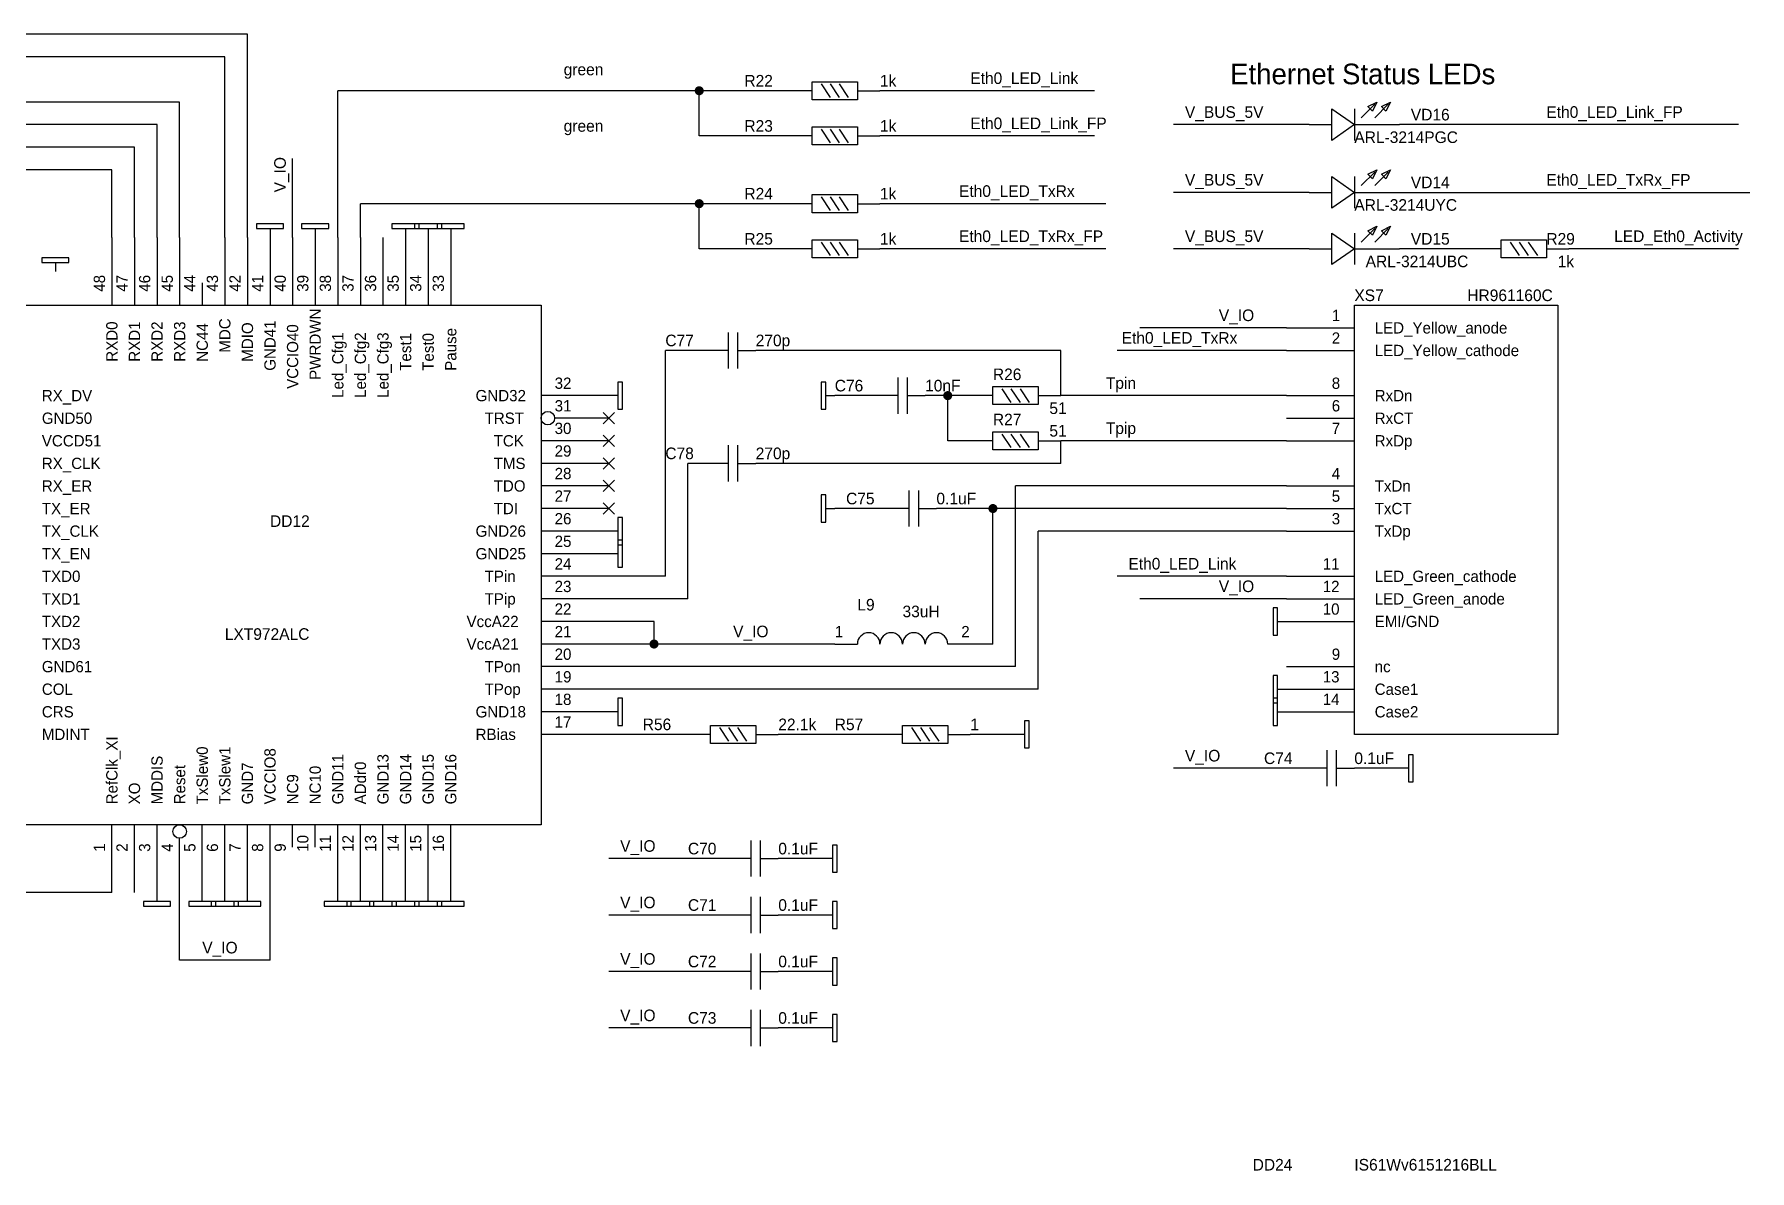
# Model space of a CAD drawing. Extents: x -0.1 to 32.2, y 0.1 to 20.3.
# Drawn here: x 14.66 to 22.25, y 7.37 to 12.4 of the extents above; entities that cross this region are included whole.
import ezdxf

# ---------------------------------------------------------------- set-up
doc = ezdxf.new("R2010")
doc.units = 0

msp = doc.modelspace()

# ---------------------------------------------------------------- linework, layer by layer
at = {"layer": 'PARTS'}
for p, q in [((15, 11.5), (15, 11.2)), ((15.1, 11.5), (15.1, 11.2)), ((15.2, 11.5), (15.2, 11.2)), ((15.3, 11.5), (15.3, 11.2)), ((15.5, 11.5), (15.5, 11.2)), ((15.6, 11.5), (15.6, 11.2)), ((15.7, 11.5), (15.7, 11.2)), ((15.8, 11.5), (15.8, 11.2)), ((15.9, 11.5), (15.9, 11.2)), ((16, 11.5), (16, 11.2)), ((16.1, 11.5), (16.1, 11.2)), ((16.2, 11.5), (16.2, 11.2)), ((16.3, 11.5), (16.3, 11.2)), ((16.4, 11.5), (16.4, 11.2)), ((16.5, 11.5), (16.5, 11.2)), ((15.4, 11.3), (15.4, 11.2)), ((20.2, 11.1), (20.5, 11.1)), ((20.2, 11), (20.5, 11)), ((17.2, 10.8), (16.9, 10.8)), ((20.2, 10.8), (20.5, 10.8)), ((17.225, 10.725), (17.175, 10.675)), ((17.175, 10.725), (17.225, 10.675)), ((17.2, 10.7), (16.96, 10.7)), ((20.2, 10.7), (20.5, 10.7)), ((17.2, 10.6), (16.9, 10.6)), ((17.225, 10.625), (17.175, 10.575)), ((17.175, 10.625), (17.225, 10.575)), ((20.2, 10.6), (20.5, 10.6)), ((17.2, 10.5), (16.9, 10.5)), ((17.225, 10.525), (17.175, 10.475)), ((17.175, 10.525), (17.225, 10.475)), ((17.225, 10.425), (17.175, 10.375)), ((17.175, 10.425), (17.225, 10.375)), ((17.2, 10.4), (16.9, 10.4)), ((20.2, 10.4), (20.5, 10.4)), ((17.2, 10.3), (16.9, 10.3)), ((17.225, 10.325), (17.175, 10.275)), ((17.175, 10.325), (17.225, 10.275)), ((20.2, 10.3), (20.5, 10.3)), ((17.2, 10.2), (16.9, 10.2)), ((20.2, 10.2), (20.5, 10.2)), ((17.2, 10.1), (16.9, 10.1)), ((17.2, 10), (16.9, 10)), ((20.2, 10), (20.5, 10)), ((17.2, 9.9), (16.9, 9.9)), ((20.2, 9.9), (20.5, 9.9)), ((17.2, 9.8), (16.9, 9.8)), ((20.2, 9.8), (20.5, 9.8)), ((17.2, 9.7), (16.9, 9.7)), ((18.2, 9.7), (18.3, 9.7)), ((18.8, 9.7), (18.7, 9.7)), ((17.2, 9.6), (16.9, 9.6)), ((20.2, 9.6), (20.5, 9.6)), ((17.2, 9.5), (16.9, 9.5)), ((20.2, 9.5), (20.5, 9.5)), ((17.2, 9.4), (16.9, 9.4)), ((20.2, 9.4), (20.5, 9.4)), ((17.2, 9.3), (16.9, 9.3)), ((15, 8.6), (15, 8.9)), ((15.1, 8.6), (15.1, 8.9)), ((15.2, 8.6), (15.2, 8.9)), ((15.4, 8.6), (15.4, 8.9)), ((15.5, 8.6), (15.5, 8.9)), ((15.6, 8.6), (15.6, 8.9)), ((15.7, 8.6), (15.7, 8.9)), ((15.8, 8.8), (15.8, 8.9)), ((15.9, 8.8), (15.9, 8.9)), ((16, 8.6), (16, 8.9)), ((16.1, 8.6), (16.1, 8.9)), ((16.2, 8.6), (16.2, 8.9)), ((16.3, 8.6), (16.3, 8.9)), ((16.4, 8.6), (16.4, 8.9)), ((16.5, 8.6), (16.5, 8.9)), ((15.3, 8.6), (15.3, 8.84))]:
    msp.add_line(p, q, dxfattribs=at)
for points in [[(18.1, 12.15), (18, 12.15)], [(18.1, 12.19), (18.3, 12.19)], [(18.1, 12.11), (18.1, 12.19)], [(18.14, 12.18), (18.18, 12.12)], [(18.18, 12.18), (18.22, 12.12)], [(18.22, 12.18), (18.26, 12.12)], [(18.3, 12.19), (18.3, 12.11)], [(18.3, 12.15), (18.4, 12.15)], [(18.3, 12.11), (18.1, 12.11)], [(20.59, 12.09), (20.53, 12.03)], [(20.65, 12.09), (20.59, 12.03)], [(20.3, 12), (20.4, 12)], [(20.5, 12.07), (20.5, 11.93)], [(20.5, 12), (20.7, 12)], [(18.1, 11.95), (18, 11.95)], [(18.1, 11.99), (18.3, 11.99)], [(18.1, 11.91), (18.1, 11.99)], [(18.14, 11.98), (18.18, 11.92)], [(18.18, 11.98), (18.22, 11.92)], [(18.22, 11.98), (18.26, 11.92)], [(18.3, 11.99), (18.3, 11.91)], [(18.3, 11.95), (18.4, 11.95)], [(18.3, 11.91), (18.1, 11.91)], [(20.5, 11.77), (20.5, 11.63)], [(20.59, 11.79), (20.53, 11.73)], [(20.65, 11.79), (20.59, 11.73)], [(20.3, 11.7), (20.4, 11.7)], [(20.5, 11.7), (20.7, 11.7)], [(18.1, 11.65), (18, 11.65)], [(18.1, 11.69), (18.3, 11.69)], [(18.1, 11.61), (18.1, 11.69)], [(18.14, 11.68), (18.18, 11.62)], [(18.18, 11.68), (18.22, 11.62)], [(18.22, 11.68), (18.26, 11.62)], [(18.3, 11.69), (18.3, 11.61)], [(18.3, 11.65), (18.4, 11.65)], [(15.76, 11.56), (15.64, 11.56)], [(15.64, 11.56), (15.64, 11.54)], [(15.76, 11.54), (15.76, 11.56)], [(15.96, 11.56), (15.84, 11.56)], [(15.84, 11.56), (15.84, 11.54)], [(15.96, 11.54), (15.96, 11.56)], [(16.36, 11.56), (16.24, 11.56)], [(16.24, 11.56), (16.24, 11.54)], [(16.46, 11.56), (16.34, 11.56)], [(16.34, 11.56), (16.34, 11.54)], [(16.36, 11.54), (16.36, 11.56)], [(16.56, 11.56), (16.44, 11.56)], [(16.44, 11.56), (16.44, 11.54)], [(16.46, 11.54), (16.46, 11.56)], [(16.56, 11.54), (16.56, 11.56)], [(18.3, 11.61), (18.1, 11.61)], [(15.64, 11.54), (15.76, 11.54)], [(15.7, 11.54), (15.7, 11.5)], [(15.84, 11.54), (15.96, 11.54)], [(15.9, 11.54), (15.9, 11.5)], [(16.24, 11.54), (16.36, 11.54)], [(16.3, 11.54), (16.3, 11.5)], [(16.34, 11.54), (16.46, 11.54)], [(16.4, 11.54), (16.4, 11.5)], [(16.44, 11.54), (16.56, 11.54)], [(16.5, 11.54), (16.5, 11.5)], [(18.1, 11.49), (18.3, 11.49)], [(18.1, 11.41), (18.1, 11.49)], [(18.14, 11.48), (18.18, 11.42)], [(18.18, 11.48), (18.22, 11.42)], [(18.22, 11.48), (18.26, 11.42)], [(18.3, 11.49), (18.3, 11.41)], [(20.5, 11.52), (20.5, 11.38)], [(20.59, 11.54), (20.53, 11.48)], [(20.65, 11.54), (20.59, 11.48)], [(21.15, 11.49), (21.35, 11.49)], [(21.15, 11.41), (21.15, 11.49)], [(21.19, 11.48), (21.23, 11.42)], [(21.23, 11.48), (21.27, 11.42)], [(21.27, 11.48), (21.31, 11.42)], [(21.35, 11.49), (21.35, 11.41)], [(14.81, 11.41), (14.69, 11.41)], [(14.69, 11.41), (14.69, 11.39)], [(14.69, 11.39), (14.81, 11.39)], [(14.75, 11.39), (14.75, 11.35)], [(14.81, 11.39), (14.81, 11.41)], [(18.1, 11.45), (18, 11.45)], [(18.3, 11.41), (18.1, 11.41)], [(18.3, 11.45), (18.4, 11.45)], [(20.3, 11.45), (20.4, 11.45)], [(20.5, 11.45), (20.7, 11.45)], [(21.15, 11.45), (21.05, 11.45)], [(21.35, 11.41), (21.15, 11.41)], [(21.35, 11.45), (21.45, 11.45)], [(17.73, 10.92), (17.73, 11.08)], [(17.77, 11.08), (17.77, 10.92)], [(17.73, 11), (17.65, 11)], [(17.77, 11), (17.85, 11)], [(17.26, 10.86), (17.24, 10.86)], [(17.24, 10.86), (17.24, 10.74)], [(17.26, 10.74), (17.26, 10.86)], [(18.14, 10.86), (18.14, 10.74)], [(18.16, 10.86), (18.14, 10.86)], [(18.16, 10.74), (18.16, 10.86)], [(18.48, 10.72), (18.48, 10.88)], [(18.52, 10.88), (18.52, 10.72)], [(17.24, 10.8), (17.2, 10.8)], [(18.16, 10.8), (18.2, 10.8)], [(18.48, 10.8), (18.4, 10.8)], [(18.52, 10.8), (18.6, 10.8)], [(18.9, 10.8), (18.8, 10.8)], [(18.9, 10.84), (19.1, 10.84)], [(18.9, 10.76), (18.9, 10.84)], [(18.94, 10.83), (18.98, 10.77)], [(18.98, 10.83), (19.02, 10.77)], [(19.02, 10.83), (19.06, 10.77)], [(19.1, 10.84), (19.1, 10.76)], [(19.1, 10.8), (19.2, 10.8)], [(17.24, 10.74), (17.26, 10.74)], [(18.14, 10.74), (18.16, 10.74)], [(19.1, 10.76), (18.9, 10.76)], [(18.9, 10.64), (19.1, 10.64)], [(18.9, 10.56), (18.9, 10.64)], [(19.1, 10.64), (19.1, 10.56)], [(17.73, 10.42), (17.73, 10.58)], [(17.77, 10.58), (17.77, 10.42)], [(18.9, 10.6), (18.8, 10.6)], [(19.1, 10.56), (18.9, 10.56)], [(18.94, 10.63), (18.98, 10.57)], [(18.98, 10.63), (19.02, 10.57)], [(19.02, 10.63), (19.06, 10.57)], [(19.1, 10.6), (19.2, 10.6)], [(17.73, 10.5), (17.65, 10.5)], [(17.77, 10.5), (17.85, 10.5)], [(18.14, 10.36), (18.14, 10.24)], [(18.16, 10.36), (18.14, 10.36)], [(18.16, 10.24), (18.16, 10.36)], [(18.53, 10.22), (18.53, 10.38)], [(18.57, 10.38), (18.57, 10.22)], [(17.26, 10.26), (17.24, 10.26)], [(17.24, 10.26), (17.24, 10.14)], [(17.26, 10.14), (17.26, 10.26)], [(18.16, 10.3), (18.2, 10.3)], [(18.53, 10.3), (18.45, 10.3)], [(18.57, 10.3), (18.65, 10.3)], [(17.24, 10.2), (17.2, 10.2)], [(18.14, 10.24), (18.16, 10.24)], [(17.24, 10.1), (17.2, 10.1)], [(17.26, 10.16), (17.24, 10.16)], [(17.24, 10.16), (17.24, 10.04)], [(17.24, 10.14), (17.26, 10.14)], [(17.26, 10.04), (17.26, 10.16)], [(17.24, 10.04), (17.26, 10.04)], [(20.14, 9.86), (20.14, 9.74)], [(20.16, 9.86), (20.14, 9.86)], [(20.16, 9.74), (20.16, 9.86)], [(20.16, 9.8), (20.2, 9.8)], [(20.14, 9.74), (20.16, 9.74)], [(20.14, 9.56), (20.14, 9.44)], [(20.16, 9.56), (20.14, 9.56)], [(20.16, 9.44), (20.16, 9.56)], [(20.16, 9.5), (20.2, 9.5)], [(17.26, 9.46), (17.24, 9.46)], [(17.24, 9.46), (17.24, 9.34)], [(17.26, 9.34), (17.26, 9.46)], [(20.14, 9.46), (20.14, 9.34)], [(20.16, 9.46), (20.14, 9.46)], [(20.14, 9.44), (20.16, 9.44)], [(20.16, 9.34), (20.16, 9.46)], [(17.24, 9.4), (17.2, 9.4)], [(17.24, 9.34), (17.26, 9.34)], [(17.65, 9.34), (17.85, 9.34)], [(17.65, 9.26), (17.65, 9.34)], [(17.85, 9.34), (17.85, 9.26)], [(18.5, 9.34), (18.7, 9.34)], [(18.5, 9.26), (18.5, 9.34)], [(18.7, 9.34), (18.7, 9.26)], [(19.06, 9.36), (19.04, 9.36)], [(19.04, 9.36), (19.04, 9.24)], [(19.06, 9.24), (19.06, 9.36)], [(20.14, 9.34), (20.16, 9.34)], [(20.16, 9.4), (20.2, 9.4)], [(17.65, 9.3), (17.55, 9.3)], [(17.69, 9.33), (17.73, 9.27)], [(17.73, 9.33), (17.77, 9.27)], [(17.77, 9.33), (17.81, 9.27)], [(17.85, 9.3), (17.95, 9.3)], [(18.5, 9.3), (18.4, 9.3)], [(18.54, 9.33), (18.58, 9.27)], [(18.58, 9.33), (18.62, 9.27)], [(18.62, 9.33), (18.66, 9.27)], [(18.7, 9.3), (18.8, 9.3)], [(19.04, 9.3), (19, 9.3)], [(17.85, 9.26), (17.65, 9.26)], [(18.7, 9.26), (18.5, 9.26)], [(19.04, 9.24), (19.06, 9.24)], [(20.38, 9.07), (20.38, 9.23)], [(20.42, 9.23), (20.42, 9.07)], [(20.76, 9.21), (20.74, 9.21)], [(20.74, 9.21), (20.74, 9.09)], [(20.76, 9.09), (20.76, 9.21)], [(20.38, 9.15), (20.3, 9.15)], [(20.42, 9.15), (20.5, 9.15)], [(20.74, 9.15), (20.7, 9.15)], [(20.74, 9.09), (20.76, 9.09)], [(17.83, 8.67), (17.83, 8.83)], [(17.87, 8.83), (17.87, 8.67)], [(18.21, 8.81), (18.19, 8.81)], [(18.19, 8.81), (18.19, 8.69)], [(18.21, 8.69), (18.21, 8.81)], [(17.83, 8.75), (17.75, 8.75)], [(17.87, 8.75), (17.95, 8.75)], [(18.19, 8.75), (18.15, 8.75)], [(18.19, 8.69), (18.21, 8.69)], [(15.2, 8.56), (15.2, 8.6)], [(15.4, 8.56), (15.4, 8.6)], [(15.5, 8.56), (15.5, 8.6)], [(15.6, 8.56), (15.6, 8.6)], [(16, 8.56), (16, 8.6)], [(16.1, 8.56), (16.1, 8.6)], [(16.2, 8.56), (16.2, 8.6)], [(16.3, 8.56), (16.3, 8.6)], [(16.4, 8.56), (16.4, 8.6)], [(16.5, 8.56), (16.5, 8.6)], [(15.26, 8.56), (15.14, 8.56)], [(15.14, 8.56), (15.14, 8.54)], [(15.14, 8.54), (15.26, 8.54)], [(15.26, 8.54), (15.26, 8.56)], [(15.46, 8.56), (15.34, 8.56)], [(15.34, 8.56), (15.34, 8.54)], [(15.34, 8.54), (15.46, 8.54)], [(15.56, 8.56), (15.44, 8.56)], [(15.44, 8.56), (15.44, 8.54)], [(15.44, 8.54), (15.56, 8.54)], [(15.46, 8.54), (15.46, 8.56)], [(15.66, 8.56), (15.54, 8.56)], [(15.54, 8.56), (15.54, 8.54)], [(15.54, 8.54), (15.66, 8.54)], [(15.56, 8.54), (15.56, 8.56)], [(15.66, 8.54), (15.66, 8.56)], [(16.06, 8.56), (15.94, 8.56)], [(15.94, 8.56), (15.94, 8.54)], [(15.94, 8.54), (16.06, 8.54)], [(16.16, 8.56), (16.04, 8.56)], [(16.04, 8.56), (16.04, 8.54)], [(16.04, 8.54), (16.16, 8.54)], [(16.06, 8.54), (16.06, 8.56)], [(16.26, 8.56), (16.14, 8.56)], [(16.14, 8.56), (16.14, 8.54)], [(16.14, 8.54), (16.26, 8.54)], [(16.16, 8.54), (16.16, 8.56)], [(16.36, 8.56), (16.24, 8.56)], [(16.24, 8.56), (16.24, 8.54)], [(16.24, 8.54), (16.36, 8.54)], [(16.26, 8.54), (16.26, 8.56)], [(16.46, 8.56), (16.34, 8.56)], [(16.34, 8.56), (16.34, 8.54)], [(16.34, 8.54), (16.46, 8.54)], [(16.36, 8.54), (16.36, 8.56)], [(16.56, 8.56), (16.44, 8.56)], [(16.44, 8.56), (16.44, 8.54)], [(16.44, 8.54), (16.56, 8.54)], [(16.46, 8.54), (16.46, 8.56)], [(16.56, 8.54), (16.56, 8.56)], [(17.83, 8.42), (17.83, 8.58)], [(17.87, 8.58), (17.87, 8.42)], [(18.21, 8.56), (18.19, 8.56)], [(18.19, 8.56), (18.19, 8.44)], [(18.21, 8.44), (18.21, 8.56)], [(17.83, 8.5), (17.75, 8.5)], [(17.87, 8.5), (17.95, 8.5)], [(18.19, 8.5), (18.15, 8.5)], [(18.19, 8.44), (18.21, 8.44)], [(17.83, 8.17), (17.83, 8.33)], [(17.87, 8.33), (17.87, 8.17)], [(18.21, 8.31), (18.19, 8.31)], [(18.19, 8.31), (18.19, 8.19)], [(18.21, 8.19), (18.21, 8.31)], [(17.83, 8.25), (17.75, 8.25)], [(17.87, 8.25), (17.95, 8.25)], [(18.19, 8.25), (18.15, 8.25)], [(18.19, 8.19), (18.21, 8.19)], [(17.83, 7.92), (17.83, 8.08)], [(17.87, 8.08), (17.87, 7.92)], [(18.21, 8.06), (18.19, 8.06)], [(18.19, 8.06), (18.19, 7.94)], [(18.21, 7.94), (18.21, 8.06)], [(17.83, 8), (17.75, 8)], [(17.87, 8), (17.95, 8)], [(18.19, 8), (18.15, 8)], [(18.19, 7.94), (18.21, 7.94)]]:
    msp.add_lwpolyline(points, dxfattribs=at)
for points in [[(20.56, 12.08), (20.56, 12.08), (20.6, 12.1), (20.58, 12.06), (20.56, 12.08)], [(20.62, 12.08), (20.62, 12.08), (20.66, 12.1), (20.64, 12.06), (20.62, 12.08)], [(20.5, 12), (20.5, 12), (20.4, 11.93), (20.4, 12.07), (20.5, 12)], [(20.5, 11.7), (20.5, 11.7), (20.4, 11.63), (20.4, 11.77), (20.5, 11.7)], [(20.56, 11.78), (20.56, 11.78), (20.6, 11.8), (20.58, 11.76), (20.56, 11.78)], [(20.62, 11.78), (20.62, 11.78), (20.66, 11.8), (20.64, 11.76), (20.62, 11.78)], [(20.56, 11.53), (20.56, 11.53), (20.6, 11.55), (20.58, 11.51), (20.56, 11.53)], [(20.62, 11.53), (20.62, 11.53), (20.66, 11.55), (20.64, 11.51), (20.62, 11.53)], [(20.5, 11.45), (20.5, 11.45), (20.4, 11.38), (20.4, 11.52), (20.5, 11.45)], [(14.6, 8.9), (14.6, 11.2), (16.9, 11.2), (16.9, 8.9)], [(20.5, 11.2), (21.4, 11.2), (21.4, 9.3), (20.5, 9.3)]]:
    msp.add_lwpolyline(points, close=True, dxfattribs=at)
for points in [[(18.35, 9.75, 0.4142), (18.3, 9.7)], [(18.4, 9.7, 0.4142), (18.35, 9.75)], [(18.45, 9.75, 0.4142), (18.4, 9.7)], [(18.5, 9.7, 0.4142), (18.45, 9.75)], [(18.55, 9.75, 0.4142), (18.5, 9.7)], [(18.6, 9.7, 0.4142), (18.55, 9.75)], [(18.65, 9.75, 0.4142), (18.6, 9.7)], [(18.7, 9.7, 0.4142), (18.65, 9.75)]]:
    msp.add_lwpolyline(points, format="xyb", dxfattribs=at)
for centre in [(16.93, 10.7), (15.3, 8.87)]:
    msp.add_circle(centre, 0.03, dxfattribs=at)
at = {"layer": 'WIRE'}
for points in [[(15.6, 12.4), (13.2, 12.4)], [(15.6, 11.5), (15.6, 12.4)], [(15.5, 12.3), (13.2, 12.3)], [(15.5, 11.5), (15.5, 12.3)], [(16, 11.5), (16, 12.15)], [(17.6, 12.15), (16, 12.15)], [(17.6, 11.95), (17.6, 12.15)], [(18, 12.15), (17.6, 12.15)], [(19.35, 12.15), (18.4, 12.15)], [(15.3, 12.1), (13.2, 12.1)], [(15.3, 11.5), (15.3, 12.1)], [(15.2, 12), (13.2, 12)], [(15.2, 11.5), (15.2, 12)], [(20.3, 12), (19.7, 12)], [(22.2, 12), (20.7, 12)], [(18, 11.95), (17.6, 11.95)], [(19.35, 11.95), (18.4, 11.95)], [(15.1, 11.9), (13.25, 11.9)], [(15.1, 11.5), (15.1, 11.9)], [(15.8, 11.5), (15.8, 11.85)], [(15, 11.8), (13.2, 11.8)], [(15, 11.5), (15, 11.8)], [(20.3, 11.7), (19.7, 11.7)], [(20.7, 11.7), (22.25, 11.7)], [(16.1, 11.5), (16.1, 11.65)], [(17.6, 11.65), (16.1, 11.65)], [(17.6, 11.45), (17.6, 11.65)], [(18, 11.65), (17.6, 11.65)], [(19.4, 11.65), (18.4, 11.65)], [(18, 11.45), (17.6, 11.45)], [(19.4, 11.45), (18.4, 11.45)], [(20.3, 11.45), (19.7, 11.45)], [(21.05, 11.45), (20.7, 11.45)], [(22.2, 11.45), (21.45, 11.45)], [(20.2, 11.1), (19.55, 11.1)], [(17.45, 10), (17.45, 11)], [(17.65, 11), (17.45, 11)], [(19.2, 11), (17.85, 11)], [(19.2, 10.8), (19.2, 11)], [(20.2, 11), (19.45, 11)], [(18.4, 10.8), (18.2, 10.8)], [(18.7, 10.8), (18.6, 10.8)], [(18.8, 10.8), (18.7, 10.8)], [(18.7, 10.6), (18.7, 10.8)], [(20.2, 10.8), (19.2, 10.8)], [(18.8, 10.6), (18.7, 10.6)], [(20.2, 10.6), (19.2, 10.6)], [(19.2, 10.5), (19.2, 10.6)], [(17.55, 9.9), (17.55, 10.5)], [(17.65, 10.5), (17.55, 10.5)], [(19.2, 10.5), (17.85, 10.5)], [(20.2, 10.4), (19, 10.4)], [(19, 9.6), (19, 10.4)], [(18.45, 10.3), (18.2, 10.3)], [(18.9, 10.3), (18.65, 10.3)], [(20.2, 10.3), (18.9, 10.3)], [(18.9, 9.7), (18.9, 10.3)], [(20.2, 10.2), (19.1, 10.2)], [(19.1, 9.5), (19.1, 10.2)], [(17.45, 10), (17.2, 10)], [(20.2, 10), (19.45, 10)], [(17.55, 9.9), (17.2, 9.9)], [(20.2, 9.9), (19.55, 9.9)], [(17.4, 9.8), (17.2, 9.8)], [(17.4, 9.7), (17.4, 9.8)], [(17.4, 9.7), (17.2, 9.7)], [(18.2, 9.7), (17.4, 9.7)], [(18.9, 9.7), (18.8, 9.7)], [(19, 9.6), (17.2, 9.6)], [(19.1, 9.5), (17.2, 9.5)], [(17.55, 9.3), (17.2, 9.3)], [(18.4, 9.3), (17.95, 9.3)], [(19, 9.3), (18.8, 9.3)], [(20.3, 9.15), (19.7, 9.15)], [(20.7, 9.15), (20.5, 9.15)], [(17.75, 8.75), (17.2, 8.75)], [(18.15, 8.75), (17.95, 8.75)], [(15, 8.6), (13.2, 8.6)], [(15.3, 8.3), (15.3, 8.6)], [(15.7, 8.3), (15.7, 8.6)], [(17.75, 8.5), (17.2, 8.5)], [(18.15, 8.5), (17.95, 8.5)], [(15.7, 8.3), (15.3, 8.3)], [(17.75, 8.25), (17.2, 8.25)], [(18.15, 8.25), (17.95, 8.25)], [(17.75, 8), (17.2, 8)], [(18.15, 8), (17.95, 8)]]:
    msp.add_lwpolyline(points, dxfattribs=at)
at = {"layer": 'WIRE', "const_width": 0.02}
for points in [[(17.59, 12.15, 1), (17.61, 12.15, 1)], [(17.59, 11.65, 1), (17.61, 11.65, 1)], [(18.69, 10.8, 1), (18.71, 10.8, 1)], [(18.89, 10.3, 1), (18.91, 10.3, 1)], [(17.39, 9.7, 1), (17.41, 9.7, 1)]]:
    msp.add_lwpolyline(points, format="xyb", close=True, dxfattribs=at)

# ---------------------------------------------------------------- texts
at = {"layer": 'COMMENTS'}
for s, height, p in [('green', 0.0514, (17, 12.2186)), ('Ethernet Status LEDs', 0.0913, (19.95, 12.1787)), ('green', 0.0514, (17, 11.9686))]:
    msp.add_text(s, height=height, dxfattribs=at).set_placement(p)
at = {"layer": 'PARTS'}
for s, p in [('48', (14.97, 11.26)), ('47', (15.07, 11.26)), ('46', (15.17, 11.26)), ('45', (15.27, 11.26)), ('44', (15.37, 11.26)), ('43', (15.47, 11.26)), ('42', (15.57, 11.26)), ('41', (15.67, 11.26)), ('40', (15.77, 11.26)), ('39', (15.87, 11.26)), ('38', (15.97, 11.26)), ('37', (16.07, 11.26)), ('36', (16.17, 11.26)), ('35', (16.27, 11.26)), ('34', (16.37, 11.26)), ('33', (16.47, 11.26)), ('PWRDWN', (15.925, 10.87)), ('RXD0', (15.025, 10.95)), ('RXD1', (15.125, 10.95)), ('RXD2', (15.225, 10.95)), ('RXD3', (15.325, 10.95)), ('NC44', (15.425, 10.95)), ('MDC', (15.525, 10.99)), ('MDIO', (15.625, 10.95)), ('GND41', (15.725, 10.91)), ('VCCIO40', (15.825, 10.83)), ('Pause', (16.525, 10.91)), ('Led_Cfg1', (16.025, 10.79)), ('Led_Cfg2', (16.125, 10.79)), ('Led_Cfg3', (16.225, 10.79)), ('Test1', (16.325, 10.91)), ('Test0', (16.425, 10.91)), ('RefClk_XI', (15.025, 8.99)), ('MDDIS', (15.225, 8.99)), ('TxSlew0', (15.425, 8.99)), ('TxSlew1', (15.525, 8.99)), ('VCCIO8', (15.725, 8.99)), ('GND11', (16.025, 8.99)), ('GND13', (16.225, 8.99)), ('GND14', (16.325, 8.99)), ('GND15', (16.425, 8.99)), ('GND16', (16.525, 8.99)), ('Reset', (15.325, 8.99)), ('GND7', (15.625, 8.99)), ('NC9', (15.825, 8.99)), ('NC10', (15.925, 8.99)), ('ADdr0', (16.125, 8.99)), ('XO', (15.125, 8.99)), ('1', (14.97, 8.78)), ('2', (15.07, 8.78)), ('3', (15.17, 8.78)), ('4', (15.27, 8.78)), ('5', (15.37, 8.78)), ('6', (15.47, 8.78)), ('7', (15.57, 8.78)), ('8', (15.67, 8.78)), ('9', (15.77, 8.78)), ('10', (15.87, 8.78)), ('11', (15.97, 8.78)), ('12', (16.07, 8.78)), ('13', (16.17, 8.78)), ('14', (16.27, 8.78)), ('15', (16.37, 8.78)), ('16', (16.47, 8.78))]:
    msp.add_text(s, height=0.05, rotation=90, dxfattribs=at).set_placement(p)
for s, p in [('1', (20.4, 11.13)), ('LED_Yellow_anode', (20.59, 11.075)), ('2', (20.4, 11.03)), ('LED_Yellow_cathode', (20.59, 10.975)), ('32', (16.96, 10.83)), ('8', (20.4, 10.83)), ('RX_DV', (14.69, 10.775)), ('GND32', (16.61, 10.775)), ('RxDn', (20.59, 10.775)), ('GND50', (14.69, 10.675)), ('TRST', (16.65, 10.675)), ('31', (16.96, 10.73)), ('6', (20.4, 10.73)), ('RxCT', (20.59, 10.675)), ('30', (16.96, 10.63)), ('7', (20.4, 10.63)), ('VCCD51', (14.69, 10.575)), ('TCK', (16.69, 10.575)), ('29', (16.96, 10.53)), ('RxDp', (20.59, 10.575)), ('RX_CLK', (14.69, 10.475)), ('TMS', (16.69, 10.475)), ('28', (16.96, 10.43)), ('4', (20.4, 10.43)), ('RX_ER', (14.69, 10.375)), ('TDO', (16.69, 10.375)), ('TxDn', (20.59, 10.375)), ('27', (16.96, 10.33)), ('5', (20.4, 10.33)), ('TX_ER', (14.69, 10.275)), ('TDI', (16.69, 10.275)), ('26', (16.96, 10.23)), ('3', (20.4, 10.23)), ('TxCT', (20.59, 10.275)), ('TX_CLK', (14.69, 10.175)), ('GND26', (16.61, 10.175)), ('25', (16.96, 10.13)), ('TxDp', (20.59, 10.175)), ('TX_EN', (14.69, 10.075)), ('GND25', (16.61, 10.075)), ('TXD0', (14.69, 9.975)), ('TPin', (16.65, 9.975)), ('24', (16.96, 10.03)), ('11', (20.36, 10.03)), ('LED_Green_cathode', (20.59, 9.975)), ('23', (16.96, 9.93)), ('12', (20.36, 9.93)), ('TXD1', (14.69, 9.875)), ('TPip', (16.65, 9.875)), ('22', (16.96, 9.83)), ('10', (20.36, 9.83)), ('LED_Green_anode', (20.59, 9.875)), ('TXD2', (14.69, 9.775)), ('VccA22', (16.57, 9.775)), ('EMI/GND', (20.59, 9.775)), ('TXD3', (14.69, 9.675)), ('VccA21', (16.57, 9.675)), ('21', (16.96, 9.73)), ('1', (18.2, 9.73)), ('2', (18.76, 9.73)), ('20', (16.96, 9.63)), ('9', (20.4, 9.63)), ('GND61', (14.69, 9.575)), ('TPon', (16.65, 9.575)), ('19', (16.96, 9.53)), ('13', (20.36, 9.53)), ('nc', (20.59, 9.575)), ('COL', (14.69, 9.475)), ('TPop', (16.65, 9.475)), ('Case1', (20.59, 9.475)), ('CRS', (14.69, 9.375)), ('GND18', (16.61, 9.375)), ('18', (16.96, 9.43)), ('14', (20.36, 9.43)), ('Case2', (20.59, 9.375)), ('17', (16.96, 9.33)), ('MDINT', (14.69, 9.275)), ('RBias', (16.61, 9.275))]:
    msp.add_text(s, height=0.05, dxfattribs=at).set_placement(p)
at = {"layer": 'PARTTEXT'}
for s, p in [('R22', (17.8, 12.1686)), ('1k', (18.4, 12.1686)), ('R23', (17.8, 11.9686)), ('1k', (18.4, 11.9686)), ('VD16', (20.75, 12.0186)), ('ARL-3214PGC', (20.5, 11.9186)), ('VD14', (20.75, 11.7186)), ('R24', (17.8, 11.6686)), ('1k', (18.4, 11.6686)), ('ARL-3214UYC', (20.5, 11.6186)), ('R25', (17.8, 11.4686)), ('1k', (18.4, 11.4686)), ('VD15', (20.75, 11.4686)), ('R29', (21.35, 11.4686)), ('ARL-3214UBC', (20.55, 11.3686)), ('1k', (21.4, 11.3686)), ('XS7', (20.5, 11.2186)), ('HR961160C', (21, 11.2186)), ('C77', (17.45, 11.0186)), ('270p', (17.85, 11.0186)), ('C76', (18.2, 10.8186)), ('10nF', (18.6, 10.8186)), ('R26', (18.9, 10.8686)), ('R27', (18.9, 10.6686)), ('51', (19.15, 10.7186)), ('51', (19.15, 10.6186)), ('C78', (17.45, 10.5186)), ('270p', (17.85, 10.5186)), ('C75', (18.25, 10.3186)), ('0.1uF', (18.65, 10.3186)), ('DD12', (15.7, 10.2186)), ('L9', (18.3, 9.8486)), ('33uH', (18.5, 9.8186)), ('LXT972ALC', (15.5, 9.7186)), ('R56', (17.35, 9.3186)), ('22.1k', (17.95, 9.3186)), ('R57', (18.2, 9.3186)), ('1', (18.8, 9.3186)), ('C74', (20.1, 9.1686)), ('0.1uF', (20.5, 9.1686)), ('C70', (17.55, 8.7686)), ('0.1uF', (17.95, 8.7686)), ('C71', (17.55, 8.5186)), ('0.1uF', (17.95, 8.5186)), ('C72', (17.55, 8.2686)), ('0.1uF', (17.95, 8.2686)), ('C73', (17.55, 8.0186)), ('0.1uF', (17.95, 8.0186)), ('DD24', (20.05, 7.3686)), ('IS61Wv6151216BLL', (20.5, 7.3686))]:
    msp.add_text(s, height=0.0514, dxfattribs=at).set_placement(p)
at = {"layer": 'WIRETEXT'}
for s, p in [('Eth0_LED_Link', (18.8, 12.18)), ('V_BUS_5V', (19.75, 12.03)), ('Eth0_LED_Link_FP', (21.35, 12.03)), ('Eth0_LED_Link_FP', (18.8, 11.98)), ('V_BUS_5V', (19.75, 11.73)), ('Eth0_LED_TxRx_FP', (21.35, 11.73)), ('Eth0_LED_TxRx', (18.75, 11.68)), ('Eth0_LED_TxRx_FP', (18.75, 11.48)), ('V_BUS_5V', (19.75, 11.48)), ('LED_Eth0_Activity', (21.65, 11.48)), ('V_IO', (19.9, 11.13)), ('Eth0_LED_TxRx', (19.47, 11.03)), ('Tpin', (19.4, 10.83)), ('Tpip', (19.4, 10.63)), ('Eth0_LED_Link', (19.5, 10.03)), ('V_IO', (19.9, 9.93)), ('V_IO', (17.75, 9.73)), ('V_IO', (19.75, 9.18)), ('V_IO', (17.25, 8.78)), ('V_IO', (17.25, 8.53)), ('V_IO', (15.4, 8.33)), ('V_IO', (17.25, 8.28)), ('V_IO', (17.25, 8.03))]:
    msp.add_text(s, height=0.0514, dxfattribs=at).set_placement(p)
msp.add_text('V_IO', height=0.0514, rotation=90, dxfattribs=at).set_placement((15.77, 11.7))

doc.saveas('drawing.dxf')
